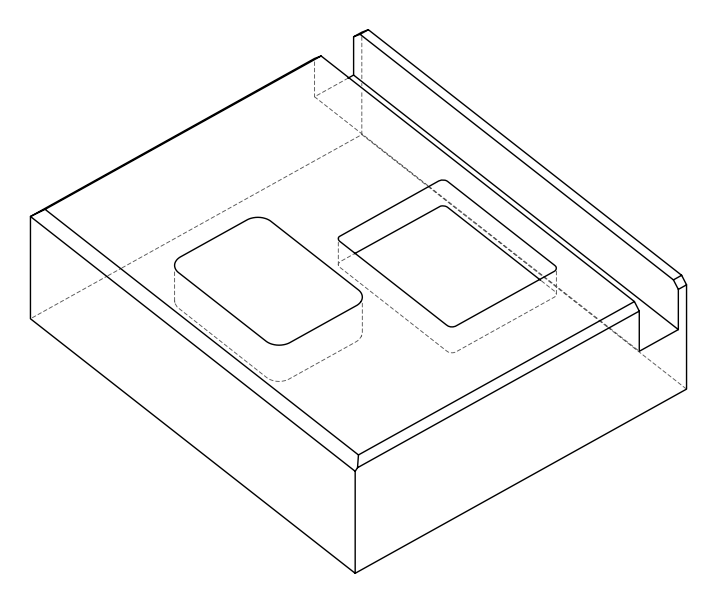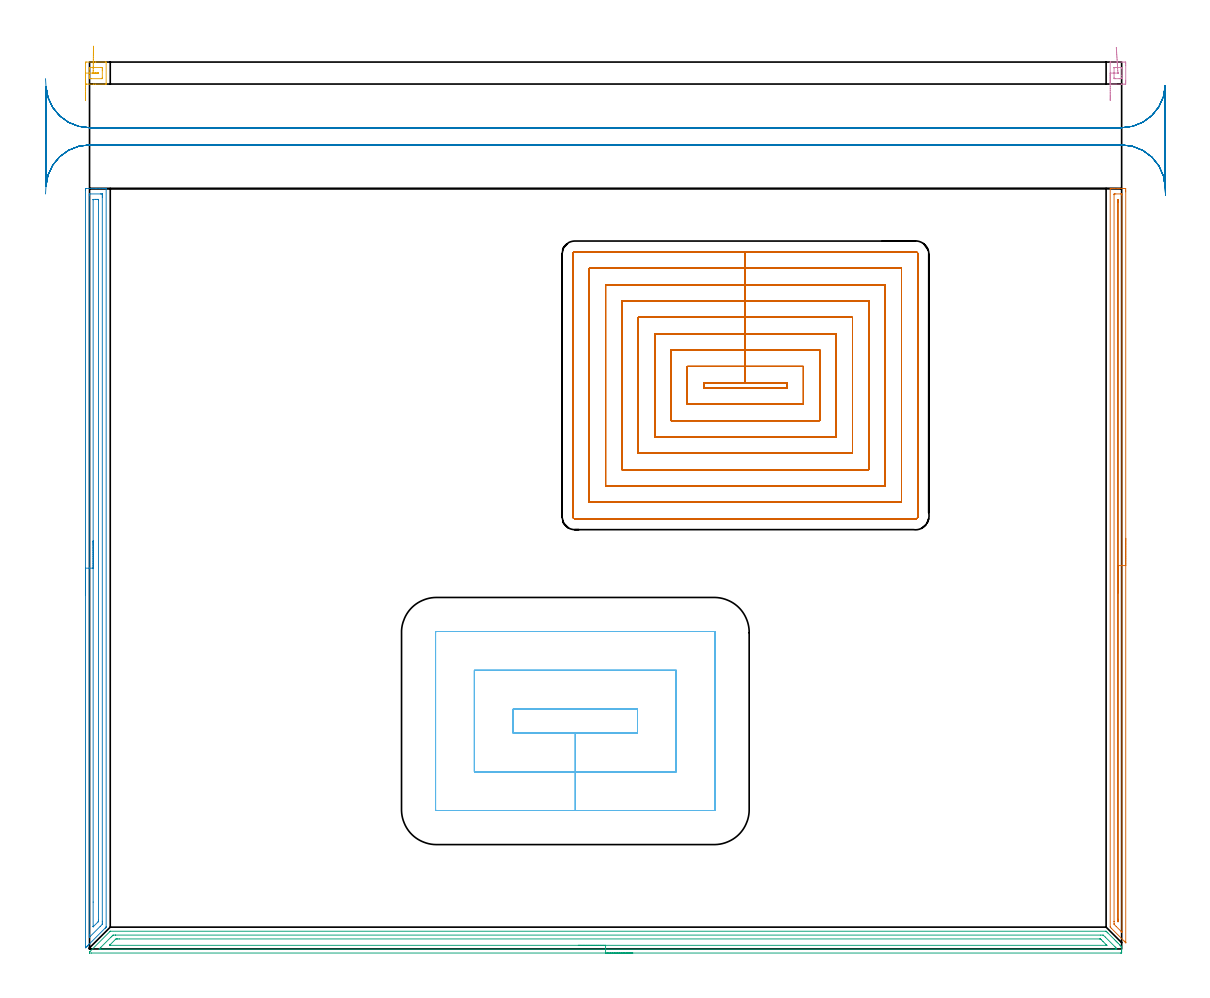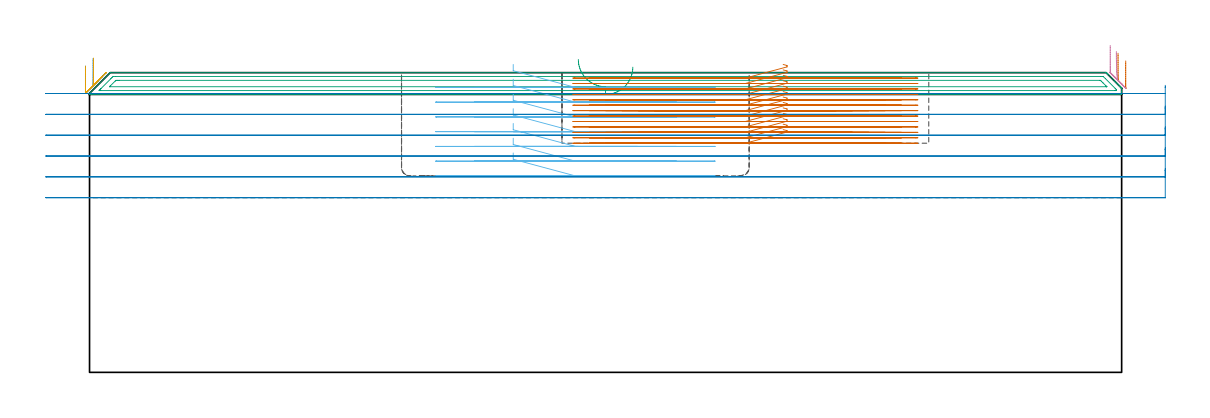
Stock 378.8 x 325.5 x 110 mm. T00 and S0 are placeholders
(PLAN: 8 operations, 3 tool changes, 108.3 min)
(1 AREA_MILL | FG_CHAMFER_SURFACE | UGT0205_001 | 6.72 min | 4589 mm3)
(2 AREA_MILL_1 | FG_CHAMFER_SURFACE_1 | UGT0205_001 | 6.81 min | 8197 mm3)
(3 AREA_MILL_2 | FG_CHAMFER_SURFACE_2 | UGT0205_001 | 9.19 min | 11868 mm3)
(4 AREA_MILL_3 | FG_CHAMFER_SURFACE_3 | UGT0205_001 | 0.34 min | 192 mm3)
(5 AREA_MILL_4 | FG_CHAMFER_SURFACE_4 | UGT0205_001 | 0.4 min | 373 mm3)
(6 MILL_RECTANGULAR_POCKET | POCKET_RECTANGULAR_STRAIGHT | NXT0201_007 | Follow Part, ap 6.25, ae 75% | 10.7 min | 432363 mm3)
(7 MILL_RECTANGULAR_POCKET_1 | POCKET_RECTANGULAR_STRAIGHT_1 | NXT0201_009 | Follow Part, ap 2, ae 75% | 62.45 min | 368778 mm3)
(8 MILL_RECTANGULAR_SLOT | SLOT_RECTANGULAR | UGT0201_004 | Follow Part, ap 8, ae 75% | 11.66 min | 665564 mm3)
(TOOL UGT0205_001 | Chamfer Mill 20 x 3 x 45 deg. | D20 FL50 Z2)
(TOOL NXT0201_007 | ENDMILL 25mm [R216.25-25050GCK54P 1620] | D25 R3 FL54 Z5)
(TOOL NXT0201_009 | ENDMILL 8mm [2P460-0800-NA 1630] | D8 FL26 Z6)
(TOOL UGT0201_004 | End Mill 32 mm | D32 FL53 Z6)
(OP 1 AREA_MILL)
G17 G21 G94 G90
T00 M6
G54
G17 G0 G90 X380.3 Y150.7 S1061 M3
G43 Z120. H0
Z114.3
G94 G1 Y150.662 Z113.428 F250.
Y150.548 Z112.564
Y150.359 Z111.712
Y150.097 Z110.88
Y149.763 Z110.074
Y149.36 Z109.3
Y148.892 Z108.564
Y148.36 Z107.872
Y147.771 Z107.229
Y147.128 Z106.64
Y146.436 Z106.108
Y145.7 Z105.64
Y144.926 Z105.237
Y144.12 Z104.903
Y143.288 Z104.641
Y142.437 Z104.452
Y141.572 Z104.338
Y140.7 Z104.3
Y2.374
X380.298 Y2.303
X380.296 Z104.302
X380.247 Y2.352 Z104.351
X380.13 Y2.468 Z104.466
X379.998 Y2.601 Z104.6
X379.739 Y2.861 Z104.861
X374.995 Y7.605 Z109.604
X374.758 Y7.841 Z109.838
X374.605 Y7.996 Z109.99
X374.6 Y8.25 Z110.
Y278.948
X374.603 Y279.09 Z109.988
X374.655 Y279.093 Z109.936
X375.021 Y279.1 Z109.579
X375.501 Z109.098
X376.11 Z108.485
X377.308 Z107.289
X377.897 Z106.697
X379.683 Y279.099 Z104.912
X380.279 Y279.097 Z104.318
X380.291 Y279.093 Z104.305
X380.297 Y278.502 Z104.303
X380.3 Y277.886 Z104.3
Y140.7
X378.886 Z105.714
X378.885 Y6.37 Z105.715
X378.883 Y6.274 Z105.717
X378.88 Y6.212 Z105.72
X378.878 Y6.184 Z105.722
X378.861 Y6.197 Z105.739
X378.79 Y6.263 Z105.81
X378.584 Y6.466 Z106.016
X376.801 Y8.25 Z107.799
X376.11 Y8.952 Z108.49
X376.021 Y9.051 Z108.579
X376.018 Y9.142 Z108.582
X376.016 Y9.236 Z108.584
X376.014 Y10.033 Z108.586
Y10.129
X376.015 Y276.813 Z108.585
X376.017 Y276.909 Z108.583
X376.021 Y277.09 Z108.579
X376.11 Y277.092 Z108.49
X376.622 Y277.099 Z107.978
X378.408 Y277.1 Z106.192
X378.79 Y277.096 Z105.81
X378.844 Y277.094 Z105.756
X378.872 Y277.091 Z105.728
X378.879 Y277.005 Z105.721
X378.884 Y276.814 Z105.716
X378.885 Y276.718 Z105.715
X378.886 Y140.7 Z105.714
X377.472 Z107.128
X377.471 Y10.458 Z107.129
X377.47 Y10.033 Z107.13
X377.467 Z107.133
X377.435 Y10.077 Z107.165
X377.434 Y10.111 Z107.166
X377.43 Y10.499 Z107.17
X377.428 Y10.925 Z107.172
Y274.042
X377.43 Y274.509 Z107.17
X377.434 Y274.934 Z107.166
X377.435 Y274.976 Z107.165
X377.449 Y275.053 Z107.151
X377.465 Y274.934 Z107.135
X377.471 Y274.51 Z107.129
Y274.467
X377.472 Y140.7 Z107.128
Y139.828 Z107.167
Y138.964 Z107.28
Y138.112 Z107.469
Y137.28 Z107.732
Y136.474 Z108.065
Y135.7 Z108.468
Y134.964 Z108.937
Y134.272 Z109.468
Y133.629 Z110.057
Y133.04 Z110.701
Y132.508 Z111.393
Y132.04 Z112.128
Y131.637 Z112.902
Y131.303 Z113.708
Y131.041 Z114.54
Y130.852 Z115.392
Y130.738 Z116.257
Y130.7 Z117.128
G0 Z120.
M5
M2
(OP 2 AREA_MILL_1)
G17 G21 G94 G90
T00 M6
G54
G17 G0 G90 X-1.5 Y129.75 S1061 M3
G43 Z120. H0
Z112.4
G94 G1 Y129.788 Z111.528 F250.
Y129.902 Z110.664
Y130.091 Z109.812
Y130.353 Z108.98
Y130.687 Z108.174
Y131.09 Z107.4
Y131.559 Z106.664
Y132.09 Z105.972
Y132.679 Z105.329
Y133.322 Z104.74
Y134.014 Z104.208
Y134.75 Z103.74
Y135.524 Z103.337
Y136.33 Z103.003
Y137.162 Z102.741
Y138.014 Z102.552
Y138.878 Z102.438
Y139.75 Z102.4
Y278.497
X-1.498 Y278.816 Z102.401
X-1.493 Y279.09 Z102.404
X-1.186 Y279.1 Z102.71
X2.3 Z106.195
X3.737 Z107.634
X4.915 Z108.809
X5.527 Z109.426
X5.88 Z109.779
X5.992 Y279.097 Z109.884
X6.098 Y279.09 Z109.988
X6.1 Y278.943 Z110.
Y8.141
X6.096 Y8.005 Z109.989
X6.034 Y7.932 Z109.93
X5.795 Y7.695 Z109.695
X5.786 Y7.686 Z109.686
X-0.315 Y1.583 Z103.581
X-0.45 Y1.449 Z103.448
X-0.612 Y1.287 Z103.286
X-0.751 Y1.147 Z103.145
X-0.896 Y1.003 Z103.002
X-1.038 Y0.861 Z102.86
X-1.186 Y0.711 Z102.709
X-1.343 Y0.557 Z102.555
X-1.492 Y0.412 Z102.406
X-1.497 Y0.462 Z102.403
X-1.5 Y0.557 Z102.4
Y139.75
X-0.086 Z103.814
Y276.478
X-0.085 Y276.713 Z103.815
X-0.081 Y277.041 Z103.819
X-0.079 Y277.08 Z103.821
X-0.076 Y277.09 Z103.824
X-0.048 Y277.093 Z103.852
X0.052 Y277.097 Z103.952
X0.179 Y277.1 Z104.079
X4.043 Z107.943
X4.538 Y277.098 Z108.438
X4.65 Y277.093 Z108.55
X4.671 Y277.091 Z108.571
X4.679 Y277.055 Z108.579
X4.682 Y276.951 Z108.582
X4.684 Y276.713 Z108.584
X4.686 Y276.055 Z108.586
Y275.82
X4.685 Y10.16 Z108.585
Y9.926
X4.68 Y9.273 Z108.58
X4.677 Y9.033 Z108.577
X3.919 Y8.268 Z107.819
X0.222 Y4.572 Z104.122
X-0.008 Y4.349 Z103.892
X-0.055 Y4.306 Z103.845
X-0.079 Y4.288 Z103.821
X-0.081 Y4.333 Z103.819
X-0.084 Y4.572 Z103.816
X-0.085 Y4.931 Z103.815
X-0.086 Y5.23 Z103.814
Y139.75
X1.328 Z105.228
X1.329 Y274.928 Z105.229
X1.33 Y275.029 Z105.23
X1.332 Y275.064 Z105.232
X1.335 Y275.084 Z105.235
X1.346 Y275.09 Z105.246
X1.428 Y275.093 Z105.328
X2.132 Y275.1 Z106.032
X2.3 Z106.2
X3.004 Y275.099 Z106.904
X3.172 Y275.096 Z107.072
X3.227 Y275.093 Z107.127
X3.264 Y275.089 Z107.164
X3.267 Y275.03 Z107.167
X3.27 Y274.928 Z107.17
X3.271 Y274.826 Z107.171
Y10.716
X3.27 Y10.613 Z107.17
X3.266 Y10.409 Z107.166
X3.257 Y10.068 Z107.157
X3.172 Y9.973 Z107.072
X3.149 Y9.949 Z107.049
X1.34 Y8.141 Z105.24
X1.336 Z105.236
X1.333 Z105.233
X1.331 Y8.149 Z105.231
X1.329 Y8.242 Z105.229
X1.328 Y17.203 Z105.228
Y139.75
Y140.622 Z105.267
Y141.487 Z105.38
Y142.338 Z105.569
Y143.17 Z105.832
Y143.976 Z106.165
Y144.75 Z106.568
Y145.486 Z107.037
Y146.178 Z107.568
Y146.821 Z108.157
Y147.41 Z108.801
Y147.942 Z109.493
Y148.41 Z110.228
Y148.813 Z111.002
Y149.147 Z111.808
Y149.409 Z112.64
Y149.598 Z113.492
Y149.712 Z114.357
Y149.75 Z115.228
G0 Z120.
M5
M2
(OP 3 AREA_MILL_2)
G17 G21 G94 G90
T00 M6
G54
G17 G0 G90 X199.393 Y-1.5 S1061 M3
G43 Z120. H0
Z112.
G94 G1 X199.355 Z111.129 F250.
X199.241 Z110.264
X199.052 Z109.412
X198.79 Z108.58
X198.456 Z107.774
X198.053 Z107.
X197.584 Z106.265
X197.053 Z105.572
X196.464 Z104.929
X195.821 Z104.34
X195.129 Z103.809
X194.393 Z103.34
X193.619 Z102.937
X192.813 Z102.603
X191.981 Z102.341
X191.129 Z102.152
X190.265 Z102.038
X189.393 Z102.
X0.73 Y-1.499 Z102.001
X0.024 Y-1.498
X-0.001 Y-1.496 Z102.003
X-0.011 Y-1.493 Z102.006
X-0.014 Y-1.492 Z102.007
X-0.006 Y-1.336 Z102.163
X-0.002 Y-1.262 Z102.237
X0.01 Y-1.093 Z102.403
X0.07 Y-1.031 Z102.467
X0.148 Y-0.951 Z102.547
X7.572 Y6.472 Z109.971
X7.583 Y6.481 Z109.98
X7.604 Y6.495 Z109.99
X7.736 Y6.5 Z110.
X372.836
X373.096 Y6.495 Z109.99
X373.12 Y6.482 Z109.978
X373.416 Y6.185 Z109.683
X373.572 Y6.031 Z109.526
X373.728 Y5.873 Z109.37
X376.219 Y3.383 Z106.879
X376.659 Y2.941 Z106.441
X377.102 Y2.5 Z105.996
X377.542 Y2.059 Z105.558
X377.984 Y1.617 Z105.113
X378.07 Y1.53 Z105.03
X378.192 Y1.409 Z104.908
X378.279 Y1.323 Z104.819
X378.361 Y1.239 Z104.739
X378.489 Y1.111 Z104.61
X378.573 Y1.029 Z104.525
X378.652 Y0.948 Z104.447
X378.787 Y0.812 Z104.311
X378.799 Y0.794 Z104.293
X378.8 Y0.577 Z104.077
Y-0.39 Z103.11
Y-1.031 Z102.465
Y-1.351 Z102.146
X378.798 Y-1.491 Z102.005
X378.638 Y-1.496 Z102.004
X378.401 Y-1.5 Z102.
X189.393
Y-0.086 Z103.415
X4.101 Y-0.085
X3.484 Y-0.077 Z103.423
X3.783 Y0.229 Z103.729
X4.104 Y0.555 Z104.055
X4.165 Y0.616 Z104.116
X7.815 Y4.265 Z107.765
X8.221 Y4.669 Z108.169
X8.628 Y5.072 Z108.572
X8.698 Y5.079 Z108.579
X9.521 Y5.085 Z108.585
X9.584 Y5.086 Z108.586
X371.114
X371.943 Y5.081 Z108.581
X372.013 Y5.079 Z108.579
X372.836 Y4.314 Z107.814
X372.852 Y4.298 Z107.798
X376.406 Y0.744 Z104.244
X376.79 Y0.355 Z103.855
Y-0.044 Z103.456
X376.786 Y-0.08 Z103.42
X376.768 Y-0.082 Z103.418
X376.717 Y-0.085 Z103.415
X376.614 Y-0.086 Z103.414
X376.406
X189.393 Z103.415
Y1.329 Z104.829
X7.736 Y1.33 Z104.83
X7.444 Y1.331 Z104.831
X7.362 Y1.333 Z104.833
X7.352 Y1.334 Z104.834
X7.375 Y1.364 Z104.864
X7.446 Y1.441 Z104.941
X7.558 Y1.558 Z105.058
X7.616 Y1.617 Z105.117
X9.451 Y3.452 Z106.952
X9.521 Y3.52 Z107.02
X9.676 Y3.664 Z107.164
X9.822 Y3.667 Z107.167
X10.123 Y3.67 Z107.17
X10.414 Y3.671 Z107.171
X11.014
X370.759
X370.904 Y3.669 Z107.169
X370.977 Y3.667 Z107.167
X371.009 Y3.665 Z107.165
X371.05 Y3.631 Z107.131
X371.309 Y3.383 Z106.883
X371.943 Y2.757 Z106.257
X373.083 Y1.617 Z105.117
X373.323 Y1.373 Z104.873
X373.352 Y1.341 Z104.841
X373.355 Y1.333 Z104.833
X373.353 Y1.332 Z104.832
X373.303 Y1.33 Z104.83
X373.225 Y1.329 Z104.829
X373.128 Y1.328 Z104.828
X189.393 Y1.329 Z104.829
X188.521 Z104.867
X187.656 Z104.981
X186.805 Z105.17
X185.973 Z105.432
X185.167 Z105.766
X184.393 Z106.169
X183.657 Z106.637
X182.965 Z107.168
X182.322 Z107.758
X181.733 Z108.401
X181.201 Z109.093
X180.733 Z109.829
X180.33 Z110.603
X179.996 Z111.409
X179.734 Z112.241
X179.545 Z113.092
X179.431 Z113.957
X179.393 Z114.829
G0 Z120.
M5
M2
(OP 4 AREA_MILL_3)
G17 G21 G94 G90
T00 M6
G54
G17 G0 G90 X374.6 Y311.45 S1061 M3
G43 Z120. H0
G94 G1 Y311.488 Z119.128 F250.
Y311.602 Z118.263
Y311.791 Z117.412
Y312.053 Z116.58
Y312.387 Z115.774
Y312.79 Z115.
Y313.258 Z114.264
Y313.79 Z113.572
Y314.379 Z112.929
Y315.022 Z112.34
Y315.714 Z111.808
Y316.45 Z111.34
Y317.224 Z110.937
Y318.03 Z110.603
Y318.862 Z110.341
Y319.713 Z110.152
Y320.578 Z110.038
Y321.45 Z110.
Y325.435
X374.604 Y325.49 Z109.99
X374.623 Y325.494 Z109.972
X374.782 Y325.5 Z109.817
X378.922 Z105.677
X379.683 Y325.499 Z104.911
X380.193 Y325.498 Z104.401
X380.29 Y325.494 Z104.304
X380.297 Y324.992 Z104.303
X380.3 Y324.38 Z104.3
Y318.793
X380.299 Y318.519 Z104.301
X380.296 Y317.908 Z104.304
X380.29 Y317.406
X380.193 Y317.402 Z104.401
X379.683 Y317.4 Z104.911
X378.922 Z105.677
X378.79 Z105.808
X374.782 Z109.817
X374.624 Y317.401 Z109.969
X374.615 Y317.403 Z109.978
X374.604 Y317.409 Z109.99
X374.6 Y317.465 Z110.
Y321.45
X376.014 Z108.586
X376.015 Y323.315 Z108.585
X376.018 Y323.411 Z108.582
X376.021 Y323.472 Z108.579
X376.027 Y323.491 Z108.573
X376.04 Y323.493 Z108.56
X376.11 Y323.496 Z108.49
X376.722 Y323.5 Z107.878
X377.003 Z107.597
X378.51 Y323.498 Z106.09
X378.79 Y323.493 Z105.81
X378.877 Y323.49 Z105.723
X378.882 Y323.316 Z105.718
X378.885 Y323.221 Z105.715
X378.886 Y320.564 Z105.714
Y319.679 Z105.715
X378.885 Y319.585
X378.882 Y319.489 Z105.718
X378.879 Y319.428 Z105.721
X378.873 Y319.409 Z105.727
X378.86 Y319.407 Z105.74
X378.79 Y319.404 Z105.81
X378.178 Y319.4 Z106.422
X377.897 Z106.703
X376.39 Y319.402 Z108.21
X376.11 Y319.407 Z108.49
X376.023 Y319.41 Z108.577
X376.018 Y319.584 Z108.582
X376.015 Y319.679 Z108.585
X376.014 Y321.45 Z108.586
X377.433 Z107.167
X377.435 Y321.485 Z107.165
X377.451 Y321.49 Z107.149
X377.461 Z107.139
X377.466 Y321.469 Z107.134
X377.467 Y321.45 Z107.133
X377.465 Y321.415 Z107.135
X377.449 Y321.41 Z107.151
X377.439 Z107.161
X377.434 Y321.431 Z107.166
X377.433 Y321.45 Z107.167
X377.379 Y322.316 Z107.259
X377.326 Y323.17 Z107.426
X377.274 Y324.007 Z107.668
X377.223 Y324.82 Z107.981
X377.174 Y325.602 Z108.365
X377.128 Y326.348 Z108.815
X377.084 Y327.051 Z109.328
X377.043 Y327.708 Z109.901
X377.005 Y328.312 Z110.53
X376.971 Y328.859 Z111.208
X376.941 Y329.345 Z111.932
X376.914 Y329.767 Z112.695
X376.892 Y330.12 Z113.493
X376.875 Y330.402 Z114.318
X376.862 Y330.612 Z115.165
X376.853 Y330.747 Z116.026
X376.849 Y330.807 Z116.897
X376.85 Y330.791 Z117.769
G0 Z120.
M5
M2
(OP 5 AREA_MILL_4)
G17 G21 G94 G90
T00 M6
G54
G17 G0 G90 X-1.5 Y311.45 S1061 M3
G43 Z120. H0
Z112.4
G94 G1 Y311.488 Z111.528 F250.
Y311.602 Z110.664
Y311.791 Z109.812
Y312.053 Z108.98
Y312.387 Z108.174
Y312.79 Z107.4
Y313.258 Z106.664
Y313.79 Z105.972
Y314.379 Z105.329
Y315.022 Z104.74
Y315.714 Z104.209
Y316.45 Z103.74
Y317.224 Z103.337
Y318.03 Z103.003
Y318.862 Z102.741
Y319.714 Z102.552
Y320.578 Z102.438
Y321.45 Z102.4
X-1.499 Y324.992 Z102.401
X-1.496 Y325.307
X-1.492 Y325.49 Z102.404
X-1.186 Y325.5 Z102.709
X1.428 Z105.322
X2.171 Z106.07
X2.3 Z106.198
X5.786 Z109.684
X6.01 Y325.498 Z109.908
X6.096 Y325.49 Z109.991
X6.1 Y325.435 Z110.
Y317.465
X6.096 Y317.41 Z109.991
X6.008 Y317.4 Z109.906
X2.172 Z106.07
X1.428 Z105.322
X-1.097 Z102.798
X-1.186 Y317.402 Z102.709
X-1.492 Y317.41 Z102.404
X-1.496 Y317.593 Z102.401
X-1.499 Y317.908
X-1.5 Y321.45 Z102.4
X-0.086 Z103.814
Y322.988
X-0.085 Y323.221 Z103.815
X-0.084 Y323.384 Z103.816
X-0.081 Y323.465 Z103.819
X-0.08 Y323.48 Z103.82
X-0.069 Y323.49 Z103.831
X0.008 Y323.493 Z103.908
X0.283 Y323.499 Z104.183
X4.043 Y323.5 Z107.943
X4.643 Y323.497 Z108.543
X4.67 Y323.49 Z108.57
X4.679 Y323.486 Z108.579
X4.681 Y323.458 Z108.581
X4.684 Y323.221 Z108.584
X4.686 Y322.568 Z108.586
Y322.335
Y319.912
X4.685 Y319.679 Z108.585
X4.684 Y319.516 Z108.584
X4.681 Y319.435 Z108.581
X4.679 Y319.42 Z108.579
X4.669 Y319.41 Z108.569
X4.592 Y319.407 Z108.492
X4.317 Y319.401 Z108.217
X0.557 Y319.4 Z104.457
X-0.043 Y319.403 Z103.857
X-0.07 Y319.41 Z103.83
X-0.079 Y319.414 Z103.821
X-0.081 Y319.442 Z103.819
X-0.084 Y319.679 Z103.816
X-0.086 Y320.332 Z103.814
Y320.564
Y321.45
X1.333 Y321.433 Z105.233
Y321.45
X1.337 Y321.49 Z105.237
X1.382 Y321.497 Z105.282
X1.428 Y321.498 Z105.328
X2.251 Y321.5 Z106.151
X3.122 Z107.022
X3.172 Y321.499 Z107.072
X3.221 Y321.497 Z107.121
X3.253 Y321.492 Z107.153
X3.266 Y321.487 Z107.166
X3.267 Y321.482 Z107.167
Y321.45
X3.263 Y321.41 Z107.163
X3.218 Y321.403 Z107.118
X3.172 Y321.402 Z107.072
X2.349 Y321.4 Z106.249
X1.478 Z105.378
X1.428 Y321.401 Z105.328
X1.379 Y321.403 Z105.279
X1.347 Y321.408 Z105.247
X1.334 Y321.413 Z105.234
X1.333 Y321.418 Z105.233
Y321.433
X1.343 Y322.304 Z105.281
X1.354 Y323.167 Z105.406
X1.364 Y324.017 Z105.605
X1.374 Y324.846 Z105.877
X1.383 Y325.647 Z106.22
X1.392 Y326.416 Z106.632
X1.401 Y327.146 Z107.11
X1.409 Y327.832 Z107.649
X1.417 Y328.468 Z108.246
X1.424 Y329.05 Z108.896
X1.43 Y329.573 Z109.595
X1.436 Y330.032 Z110.336
X1.44 Y330.426 Z111.115
X1.444 Y330.75 Z111.924
X1.447 Y331.002 Z112.76
X1.449 Y331.181 Z113.613
X1.451 Y331.285 Z114.48
Y331.312 Z115.352
G0 Z120.
M5
M2
(OP 6 MILL_RECTANGULAR_POCKET)
G17 G21 G94 G90
T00 M6
G54
G17 G0 G90 X155.5 Y87.902 S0 M3
G43 Z120. H1
Z113.
G94 G1 Y79.3 Z110.695 F250.
X178.3 Z104.586
X201.1 F500.
Y88.
X155.5
Y79.3
X178.3
Y65.05
X215.35
Y102.25
X141.25
Y65.05
X178.3
Y50.8
X229.3
G3 X229.6 Y51.1 R0.3
G1 Y116.2
G3 X229.3 Y116.5 R0.3
G1 X127.3
G3 X127. Y116.2 R0.3
G1 Y51.1
G3 X127.3 Y50.8 R0.3
G1 X178.3
X179.3
G0 X155.5 Y87.902 Z107.586
G1 Y79.3 Z105.281 F250.
X178.3 Z99.171
X201.1 F500.
Y88.
X155.5
Y79.3
X178.3
Y65.05
X215.35
Y102.25
X141.25
Y65.05
X178.3
Y50.8
X229.3
G3 X229.6 Y51.1 R0.3
G1 Y116.2
G3 X229.3 Y116.5 R0.3
G1 X127.3
G3 X127. Y116.2 R0.3
G1 Y51.1
G3 X127.3 Y50.8 R0.3
G1 X178.3
X179.3
G0 X155.5 Y87.902 Z102.171
G1 Y79.3 Z99.866 F250.
X178.3 Z93.757
X201.1 F500.
Y88.
X155.5
Y79.3
X178.3
Y65.05
X215.35
Y102.25
X141.25
Y65.05
X178.3
Y50.8
X229.3
G3 X229.6 Y51.1 R0.3
G1 Y116.2
G3 X229.3 Y116.5 R0.3
G1 X127.3
G3 X127. Y116.2 R0.3
G1 Y51.1
G3 X127.3 Y50.8 R0.3
G1 X178.3
X179.3
G0 X155.5 Y87.902 Z96.757
G1 Y79.3 Z94.452 F250.
X178.3 Z88.343
X201.1 F500.
Y88.
X155.5
Y79.3
X178.3
Y65.05
X215.35
Y102.25
X141.25
Y65.05
X178.3
Y50.8
X229.3
G3 X229.6 Y51.1 R0.3
G1 Y116.2
G3 X229.3 Y116.5 R0.3
G1 X127.3
G3 X127. Y116.2 R0.3
G1 Y51.1
G3 X127.3 Y50.8 R0.3
G1 X178.3
X179.3
G0 X155.5 Y87.902 Z91.343
G1 Y79.3 Z89.038 F250.
X178.3 Z82.929
X201.1 F500.
Y88.
X155.5
Y79.3
X178.3
Y65.05
X215.35
Y102.25
X141.25
Y65.05
X178.3
Y50.8
X229.3
G3 X229.6 Y51.1 R0.3
G1 Y116.2
G3 X229.3 Y116.5 R0.3
G1 X127.3
G3 X127. Y116.2 R0.3
G1 Y51.1
G3 X127.3 Y50.8 R0.3
G1 X178.3
X179.3
G0 X155.5 Y87.902 Z85.929
G1 Y79.3 Z83.624 F250.
X178.3 Z77.514
X201.1 F500.
Y88.
X155.5
Y79.3
X178.3
Y65.05
X215.35
Y102.25
X141.25
Y65.05
X178.3
Y50.8
X229.3
G3 X229.6 Y51.1 R0.3
G1 Y116.2
G3 X229.3 Y116.5 R0.3
G1 X127.3
G3 X127. Y116.2 R0.3
G1 Y51.1
G3 X127.3 Y50.8 R0.3
G1 X178.3
X179.3
G0 X155.5 Y87.902 Z80.514
G1 Y79.3 Z78.209 F250.
X178.3 Z72.1
X201.1 F500.
Y88.
X155.5
Y79.3
X178.3
Y65.05
X215.35
Y102.25
X141.25
Y65.05
X178.3
Y50.8
X229.3
G3 X229.6 Y51.1 R0.3
G1 Y116.2
G3 X229.3 Y116.5 R0.3
G1 X127.3
G3 X127. Y116.2 R0.3
G1 Y51.1
G3 X127.3 Y50.8 R0.3
G1 X178.3
X179.3
G0 Z120.
M5
M2
(OP 7 MILL_RECTANGULAR_POCKET_1)
G17 G21 G94 G90
T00 M6
G54
G17 G0 G90 X254.568 Y205.9 S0 M3
G43 Z120. H1
Z113.
G94 G1 X256. Z112.616 F250.
Y207.8 Z112.107
X240.7 Z108.008
X225.4 F500.
Y205.9
X256.
Y207.8
X240.7
Y213.8
X219.4
Y199.9
X262.
Y213.8
X240.7
Y219.8
X213.4
Y193.9
X268.
Y219.8
X240.7
Y225.8
X207.4
Y187.9
X274.
Y225.8
X240.7
Y231.8
X201.4
Y181.9
X280.
Y231.8
X240.7
Y237.8
X195.4
Y175.9
X286.
Y237.8
X240.7
Y243.8
X189.4
Y169.9
X292.
Y243.8
X240.7
Y249.8
X183.4
Y163.9
X298.
Y249.8
X240.7
Y255.8
X178.1
G3 X177.4 Y255.1 R0.7
G1 Y158.6
G3 X178.1 Y157.9 R0.7
G1 X303.3
G3 X304. Y158.6 R0.7
G1 Y255.1
G3 X303.3 Y255.8 R0.7
G1 X240.7
X239.7
G0 X254.568 Y205.9 Z111.008
G1 X256. Z110.624 F250.
Y207.8 Z110.115
X240.7 Z106.015
X225.4 F500.
Y205.9
X256.
Y207.8
X240.7
Y213.8
X219.4
Y199.9
X262.
Y213.8
X240.7
Y219.8
X213.4
Y193.9
X268.
Y219.8
X240.7
Y225.8
X207.4
Y187.9
X274.
Y225.8
X240.7
Y231.8
X201.4
Y181.9
X280.
Y231.8
X240.7
Y237.8
X195.4
Y175.9
X286.
Y237.8
X240.7
Y243.8
X189.4
Y169.9
X292.
Y243.8
X240.7
Y249.8
X183.4
Y163.9
X298.
Y249.8
X240.7
Y255.8
X178.1
G3 X177.4 Y255.1 R0.7
G1 Y158.6
G3 X178.1 Y157.9 R0.7
G1 X303.3
G3 X304. Y158.6 R0.7
G1 Y255.1
G3 X303.3 Y255.8 R0.7
G1 X240.7
X239.7
G0 X254.568 Y205.9 Z109.015
G1 X256. Z108.632 F250.
Y207.8 Z108.123
X240.7 Z104.023
X225.4 F500.
Y205.9
X256.
Y207.8
X240.7
Y213.8
X219.4
Y199.9
X262.
Y213.8
X240.7
Y219.8
X213.4
Y193.9
X268.
Y219.8
X240.7
Y225.8
X207.4
Y187.9
X274.
Y225.8
X240.7
Y231.8
X201.4
Y181.9
X280.
Y231.8
X240.7
Y237.8
X195.4
Y175.9
X286.
Y237.8
X240.7
Y243.8
X189.4
Y169.9
X292.
Y243.8
X240.7
Y249.8
X183.4
Y163.9
X298.
Y249.8
X240.7
Y255.8
X178.1
G3 X177.4 Y255.1 R0.7
G1 Y158.6
G3 X178.1 Y157.9 R0.7
G1 X303.3
G3 X304. Y158.6 R0.7
G1 Y255.1
G3 X303.3 Y255.8 R0.7
G1 X240.7
X239.7
G0 X254.568 Y205.9 Z107.023
G1 X256. Z106.639 F250.
Y207.8 Z106.13
X240.7 Z102.031
X225.4 F500.
Y205.9
X256.
Y207.8
X240.7
Y213.8
X219.4
Y199.9
X262.
Y213.8
X240.7
Y219.8
X213.4
Y193.9
X268.
Y219.8
X240.7
Y225.8
X207.4
Y187.9
X274.
Y225.8
X240.7
Y231.8
X201.4
Y181.9
X280.
Y231.8
X240.7
Y237.8
X195.4
Y175.9
X286.
Y237.8
X240.7
Y243.8
X189.4
Y169.9
X292.
Y243.8
X240.7
Y249.8
X183.4
Y163.9
X298.
Y249.8
X240.7
Y255.8
X178.1
G3 X177.4 Y255.1 R0.7
G1 Y158.6
G3 X178.1 Y157.9 R0.7
G1 X303.3
G3 X304. Y158.6 R0.7
G1 Y255.1
G3 X303.3 Y255.8 R0.7
G1 X240.7
X239.7
G0 X254.568 Y205.9 Z105.031
G1 X256. Z104.647 F250.
Y207.8 Z104.138
X240.7 Z100.038
X225.4 F500.
Y205.9
X256.
Y207.8
X240.7
Y213.8
X219.4
Y199.9
X262.
Y213.8
X240.7
Y219.8
X213.4
Y193.9
X268.
Y219.8
X240.7
Y225.8
X207.4
Y187.9
X274.
Y225.8
X240.7
Y231.8
X201.4
Y181.9
X280.
Y231.8
X240.7
Y237.8
X195.4
Y175.9
X286.
Y237.8
X240.7
Y243.8
X189.4
Y169.9
X292.
Y243.8
X240.7
Y249.8
X183.4
Y163.9
X298.
Y249.8
X240.7
Y255.8
X178.1
G3 X177.4 Y255.1 R0.7
G1 Y158.6
G3 X178.1 Y157.9 R0.7
G1 X303.3
G3 X304. Y158.6 R0.7
G1 Y255.1
G3 X303.3 Y255.8 R0.7
G1 X240.7
X239.7
G0 X254.568 Y205.9 Z103.038
G1 X256. Z102.655 F250.
Y207.8 Z102.146
X240.7 Z98.046
X225.4 F500.
Y205.9
X256.
Y207.8
X240.7
Y213.8
X219.4
Y199.9
X262.
Y213.8
X240.7
Y219.8
X213.4
Y193.9
X268.
Y219.8
X240.7
Y225.8
X207.4
Y187.9
X274.
Y225.8
X240.7
Y231.8
X201.4
Y181.9
X280.
Y231.8
X240.7
Y237.8
X195.4
Y175.9
X286.
Y237.8
X240.7
Y243.8
X189.4
Y169.9
X292.
Y243.8
X240.7
Y249.8
X183.4
Y163.9
X298.
Y249.8
X240.7
Y255.8
X178.1
G3 X177.4 Y255.1 R0.7
G1 Y158.6
G3 X178.1 Y157.9 R0.7
G1 X303.3
G3 X304. Y158.6 R0.7
G1 Y255.1
G3 X303.3 Y255.8 R0.7
G1 X240.7
X239.7
G0 X254.568 Y205.9 Z101.046
G1 X256. Z100.663 F250.
Y207.8 Z100.153
X240.7 Z96.054
X225.4 F500.
Y205.9
X256.
Y207.8
X240.7
Y213.8
X219.4
Y199.9
X262.
Y213.8
X240.7
Y219.8
X213.4
Y193.9
X268.
Y219.8
X240.7
Y225.8
X207.4
Y187.9
X274.
Y225.8
X240.7
Y231.8
X201.4
Y181.9
X280.
Y231.8
X240.7
Y237.8
X195.4
Y175.9
X286.
Y237.8
X240.7
Y243.8
X189.4
Y169.9
X292.
Y243.8
X240.7
Y249.8
X183.4
Y163.9
X298.
Y249.8
X240.7
Y255.8
X178.1
G3 X177.4 Y255.1 R0.7
G1 Y158.6
G3 X178.1 Y157.9 R0.7
G1 X303.3
G3 X304. Y158.6 R0.7
G1 Y255.1
G3 X303.3 Y255.8 R0.7
G1 X240.7
X239.7
G0 X254.568 Y205.9 Z99.054
G1 X256. Z98.67 F250.
Y207.8 Z98.161
X240.7 Z94.062
X225.4 F500.
Y205.9
X256.
Y207.8
X240.7
Y213.8
X219.4
Y199.9
X262.
Y213.8
X240.7
Y219.8
X213.4
Y193.9
X268.
Y219.8
X240.7
Y225.8
X207.4
Y187.9
X274.
Y225.8
X240.7
Y231.8
X201.4
Y181.9
X280.
Y231.8
X240.7
Y237.8
X195.4
Y175.9
X286.
Y237.8
X240.7
Y243.8
X189.4
Y169.9
X292.
Y243.8
X240.7
Y249.8
X183.4
Y163.9
X298.
Y249.8
X240.7
Y255.8
X178.1
G3 X177.4 Y255.1 R0.7
G1 Y158.6
G3 X178.1 Y157.9 R0.7
G1 X303.3
G3 X304. Y158.6 R0.7
G1 Y255.1
G3 X303.3 Y255.8 R0.7
G1 X240.7
X239.7
G0 X254.568 Y205.9 Z97.062
G1 X256. Z96.678 F250.
Y207.8 Z96.169
X240.7 Z92.069
X225.4 F500.
Y205.9
X256.
Y207.8
X240.7
Y213.8
X219.4
Y199.9
X262.
Y213.8
X240.7
Y219.8
X213.4
Y193.9
X268.
Y219.8
X240.7
Y225.8
X207.4
Y187.9
X274.
Y225.8
X240.7
Y231.8
X201.4
Y181.9
X280.
Y231.8
X240.7
Y237.8
X195.4
Y175.9
X286.
Y237.8
X240.7
Y243.8
X189.4
Y169.9
X292.
Y243.8
X240.7
Y249.8
X183.4
Y163.9
X298.
Y249.8
X240.7
Y255.8
X178.1
G3 X177.4 Y255.1 R0.7
G1 Y158.6
G3 X178.1 Y157.9 R0.7
G1 X303.3
G3 X304. Y158.6 R0.7
G1 Y255.1
G3 X303.3 Y255.8 R0.7
G1 X240.7
X239.7
G0 X254.568 Y205.9 Z95.069
G1 X256. Z94.686 F250.
Y207.8 Z94.177
X240.7 Z90.077
X225.4 F500.
Y205.9
X256.
Y207.8
X240.7
Y213.8
X219.4
Y199.9
X262.
Y213.8
X240.7
Y219.8
X213.4
Y193.9
X268.
Y219.8
X240.7
Y225.8
X207.4
Y187.9
X274.
Y225.8
X240.7
Y231.8
X201.4
Y181.9
X280.
Y231.8
X240.7
Y237.8
X195.4
Y175.9
X286.
Y237.8
X240.7
Y243.8
X189.4
Y169.9
X292.
Y243.8
X240.7
Y249.8
X183.4
Y163.9
X298.
Y249.8
X240.7
Y255.8
X178.1
G3 X177.4 Y255.1 R0.7
G1 Y158.6
G3 X178.1 Y157.9 R0.7
G1 X303.3
G3 X304. Y158.6 R0.7
G1 Y255.1
G3 X303.3 Y255.8 R0.7
G1 X240.7
X239.7
G0 X254.568 Y205.9 Z93.077
G1 X256. Z92.693 F250.
Y207.8 Z92.184
X240.7 Z88.085
X225.4 F500.
Y205.9
X256.
Y207.8
X240.7
Y213.8
X219.4
Y199.9
X262.
Y213.8
X240.7
Y219.8
X213.4
Y193.9
X268.
Y219.8
X240.7
Y225.8
X207.4
Y187.9
X274.
Y225.8
X240.7
Y231.8
X201.4
Y181.9
X280.
Y231.8
X240.7
Y237.8
X195.4
Y175.9
X286.
Y237.8
X240.7
Y243.8
X189.4
Y169.9
X292.
Y243.8
X240.7
Y249.8
X183.4
Y163.9
X298.
Y249.8
X240.7
Y255.8
X178.1
G3 X177.4 Y255.1 R0.7
G1 Y158.6
G3 X178.1 Y157.9 R0.7
G1 X303.3
G3 X304. Y158.6 R0.7
G1 Y255.1
G3 X303.3 Y255.8 R0.7
G1 X240.7
X239.7
G0 X254.568 Y205.9 Z91.085
G1 X256. Z90.701 F250.
Y207.8 Z90.192
X240.7 Z86.092
X225.4 F500.
Y205.9
X256.
Y207.8
X240.7
Y213.8
X219.4
Y199.9
X262.
Y213.8
X240.7
Y219.8
X213.4
Y193.9
X268.
Y219.8
X240.7
Y225.8
X207.4
Y187.9
X274.
Y225.8
X240.7
Y231.8
X201.4
Y181.9
X280.
Y231.8
X240.7
Y237.8
X195.4
Y175.9
X286.
Y237.8
X240.7
Y243.8
X189.4
Y169.9
X292.
Y243.8
X240.7
Y249.8
X183.4
Y163.9
X298.
Y249.8
X240.7
Y255.8
X178.1
G3 X177.4 Y255.1 R0.7
G1 Y158.6
G3 X178.1 Y157.9 R0.7
G1 X303.3
G3 X304. Y158.6 R0.7
G1 Y255.1
G3 X303.3 Y255.8 R0.7
G1 X240.7
X239.7
G0 X254.568 Y205.9 Z89.092
G1 X256. Z88.709 F250.
Y207.8 Z88.2
X240.7 Z84.1
X225.4 F500.
Y205.9
X256.
Y207.8
X240.7
Y213.8
X219.4
Y199.9
X262.
Y213.8
X240.7
Y219.8
X213.4
Y193.9
X268.
Y219.8
X240.7
Y225.8
X207.4
Y187.9
X274.
Y225.8
X240.7
Y231.8
X201.4
Y181.9
X280.
Y231.8
X240.7
Y237.8
X195.4
Y175.9
X286.
Y237.8
X240.7
Y243.8
X189.4
Y169.9
X292.
Y243.8
X240.7
Y249.8
X183.4
Y163.9
X298.
Y249.8
X240.7
Y255.8
X178.1
G3 X177.4 Y255.1 R0.7
G1 Y158.6
G3 X178.1 Y157.9 R0.7
G1 X303.3
G3 X304. Y158.6 R0.7
G1 Y255.1
G3 X303.3 Y255.8 R0.7
G1 X240.7
X239.7
G0 Z120.
M5
M2
(OP 8 MILL_RECTANGULAR_SLOT)
G17 G21 G94 G90
T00 M6
G54
G17 G0 G90 X-16.154 Y277.085 S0 M3
G43 Z120. H0
Z102.35
G94 G1 X-15.97 Y280.079 F250.
G2 X0. Y295.1 R16. F500.
G1 X378.8
G2 X394.79 Y279.666 R16.
G1 X394.8
Y316.834
X394.79
G2 X378.8 Y301.4 R16.
G1 X0.
G2 X-15.97 Y316.421 R16.
G1 X-16.154 Y319.415 F250.
G0 Z120.
X394.8 Y282.213
Z105.35
G1 Y279.666 Z104.667
X394.79 Z104.665
X394.8 Z104.662
Y316.834 Z94.703
X394.79 Z94.7
G2 X378.8 Y301.4 R16. F500.
G1 X0.
G2 X-15.97 Y316.421 R16.
G1 X-16.
Y280.079
X-15.97
G2 X0. Y295.1 R16.
G1 X378.8
G2 X394.79 Y279.666 R16.
G1 X394.896 Y276.667 F250.
G0 X394.8 Y282.213 Z97.7
G1 Y279.666 Z97.017
X394.79 Z97.015
X394.8 Z97.012
Y316.834 Z87.053
X394.79 Z87.05
G2 X378.8 Y301.4 R16. F500.
G1 X0.
G2 X-15.97 Y316.421 R16.
G1 X-16.
Y280.079
X-15.97
G2 X0. Y295.1 R16.
G1 X378.8
G2 X394.79 Y279.666 R16.
G1 X394.896 Y276.667 F250.
G0 X394.8 Y282.213 Z90.05
G1 Y279.666 Z89.367
X394.79 Z89.365
X394.8 Z89.362
Y316.834 Z79.403
X394.79 Z79.4
G2 X378.8 Y301.4 R16. F500.
G1 X0.
G2 X-15.97 Y316.421 R16.
G1 X-16.
Y280.079
X-15.97
G2 X0. Y295.1 R16.
G1 X378.8
G2 X394.79 Y279.666 R16.
G1 X394.896 Y276.667 F250.
G0 X394.8 Y282.213 Z82.4
G1 Y279.666 Z81.717
X394.79 Z81.715
X394.8 Z81.712
Y316.834 Z71.753
X394.79 Z71.75
G2 X378.8 Y301.4 R16. F500.
G1 X0.
G2 X-15.97 Y316.421 R16.
G1 X-16.
Y280.079
X-15.97
G2 X0. Y295.1 R16.
G1 X378.8
G2 X394.79 Y279.666 R16.
G1 X394.896 Y276.667 F250.
G0 X394.8 Y282.213 Z74.75
G1 Y279.666 Z74.067
X394.79 Z74.065
X394.8 Z74.062
Y316.834 Z64.103
X394.79 Z64.1
G2 X378.8 Y301.4 R16. F500.
G1 X0.
G2 X-15.97 Y316.421 R16.
G1 X-16.
Y280.079
X-15.97
G2 X0. Y295.1 R16.
G1 X378.8
G2 X394.79 Y279.666 R16.
G1 X394.896 Y276.667 F250.
G0 Z120.
M5
M2
